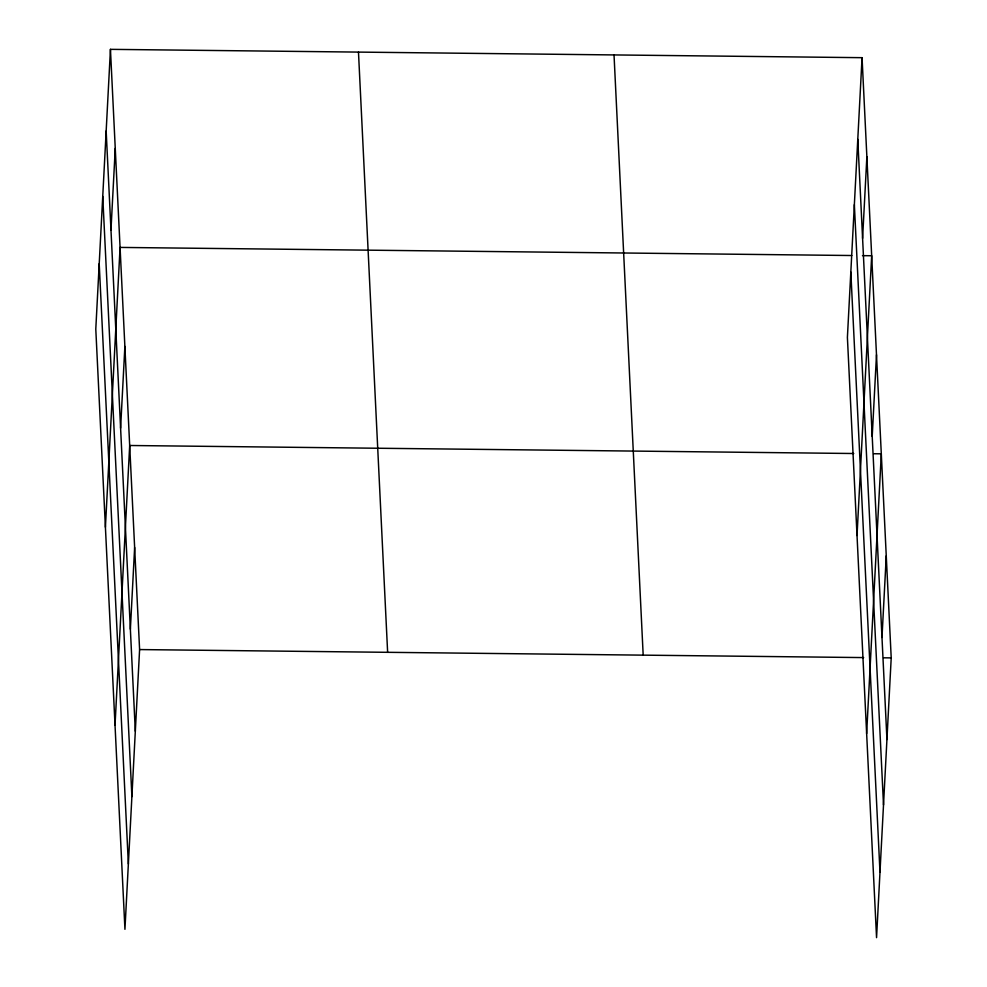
<?xml version="1.0" encoding="UTF-8"?>
<svg xmlns="http://www.w3.org/2000/svg" width="987" height="987" viewBox="0 0 987 987"><rect width="100%" height="100%" fill="white"/><g stroke="black" fill="none" stroke-linecap="round" stroke-linejoin="round"><path stroke-width="1.48" d="M110.445 49.35L95.788 329.103L124.942 929.322L139.599 649.569L110.445 49.35L862.058 57.678L891.212 657.897L876.555 937.65L847.401 337.431L862.058 57.678M110.976 230.02L115.257 148.383M105.412 527.181L120.069 247.416L851.781 255.522M120.599 428.087L124.88 346.462M115.023 725.248L129.692 445.495L853.743 453.514M130.37 629.163L134.639 547.526M862.589 238.348L866.87 156.711M857.024 535.509L871.681 255.744L862.49 255.645M872.212 436.414L876.493 354.789M866.635 733.575L881.305 453.823L873.643 453.736M881.983 637.491L886.264 555.854M139.599 649.569L863.65 657.589M883.562 657.811L891.212 657.897M857.777 139.315L886.943 739.522M854.36 204.691L883.513 804.911M850.831 272.054L879.985 872.274M614.025 54.927L643.179 655.146M358.478 52.101L387.632 652.321M106.164 130.987L135.318 731.207M102.747 196.364L131.9 796.583M99.206 263.726L128.359 863.946"/></g></svg>
